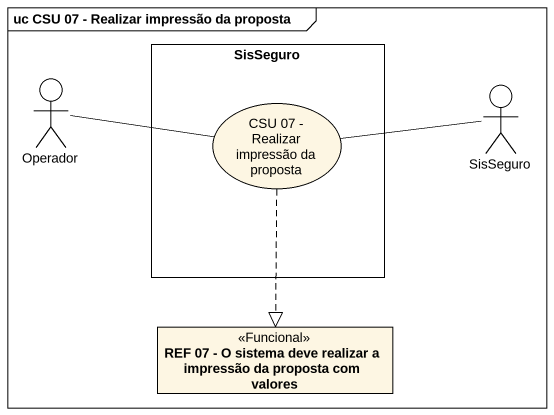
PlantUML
@startuml
mainframe uc CSU 07 - Realizar impressão da proposta
allowmixing
hide circle
hide empty members
rectangle SisSeguro {
  usecase "CSU 07 - Realizar impressão da proposta" as CSU_07_Realizar_impressão
}
actor Operador
actor "SisSeguro" as SisSeguro_2
class "REF 07 - O sistema deve realizar a impressão da proposta com valores" as REF_07_O_sistema_deve <<Funcional>>
Operador -right- CSU_07_Realizar_impressão
CSU_07_Realizar_impressão ..|> REF_07_O_sistema_deve
SisSeguro_2 -left- CSU_07_Realizar_impressão
@enduml
